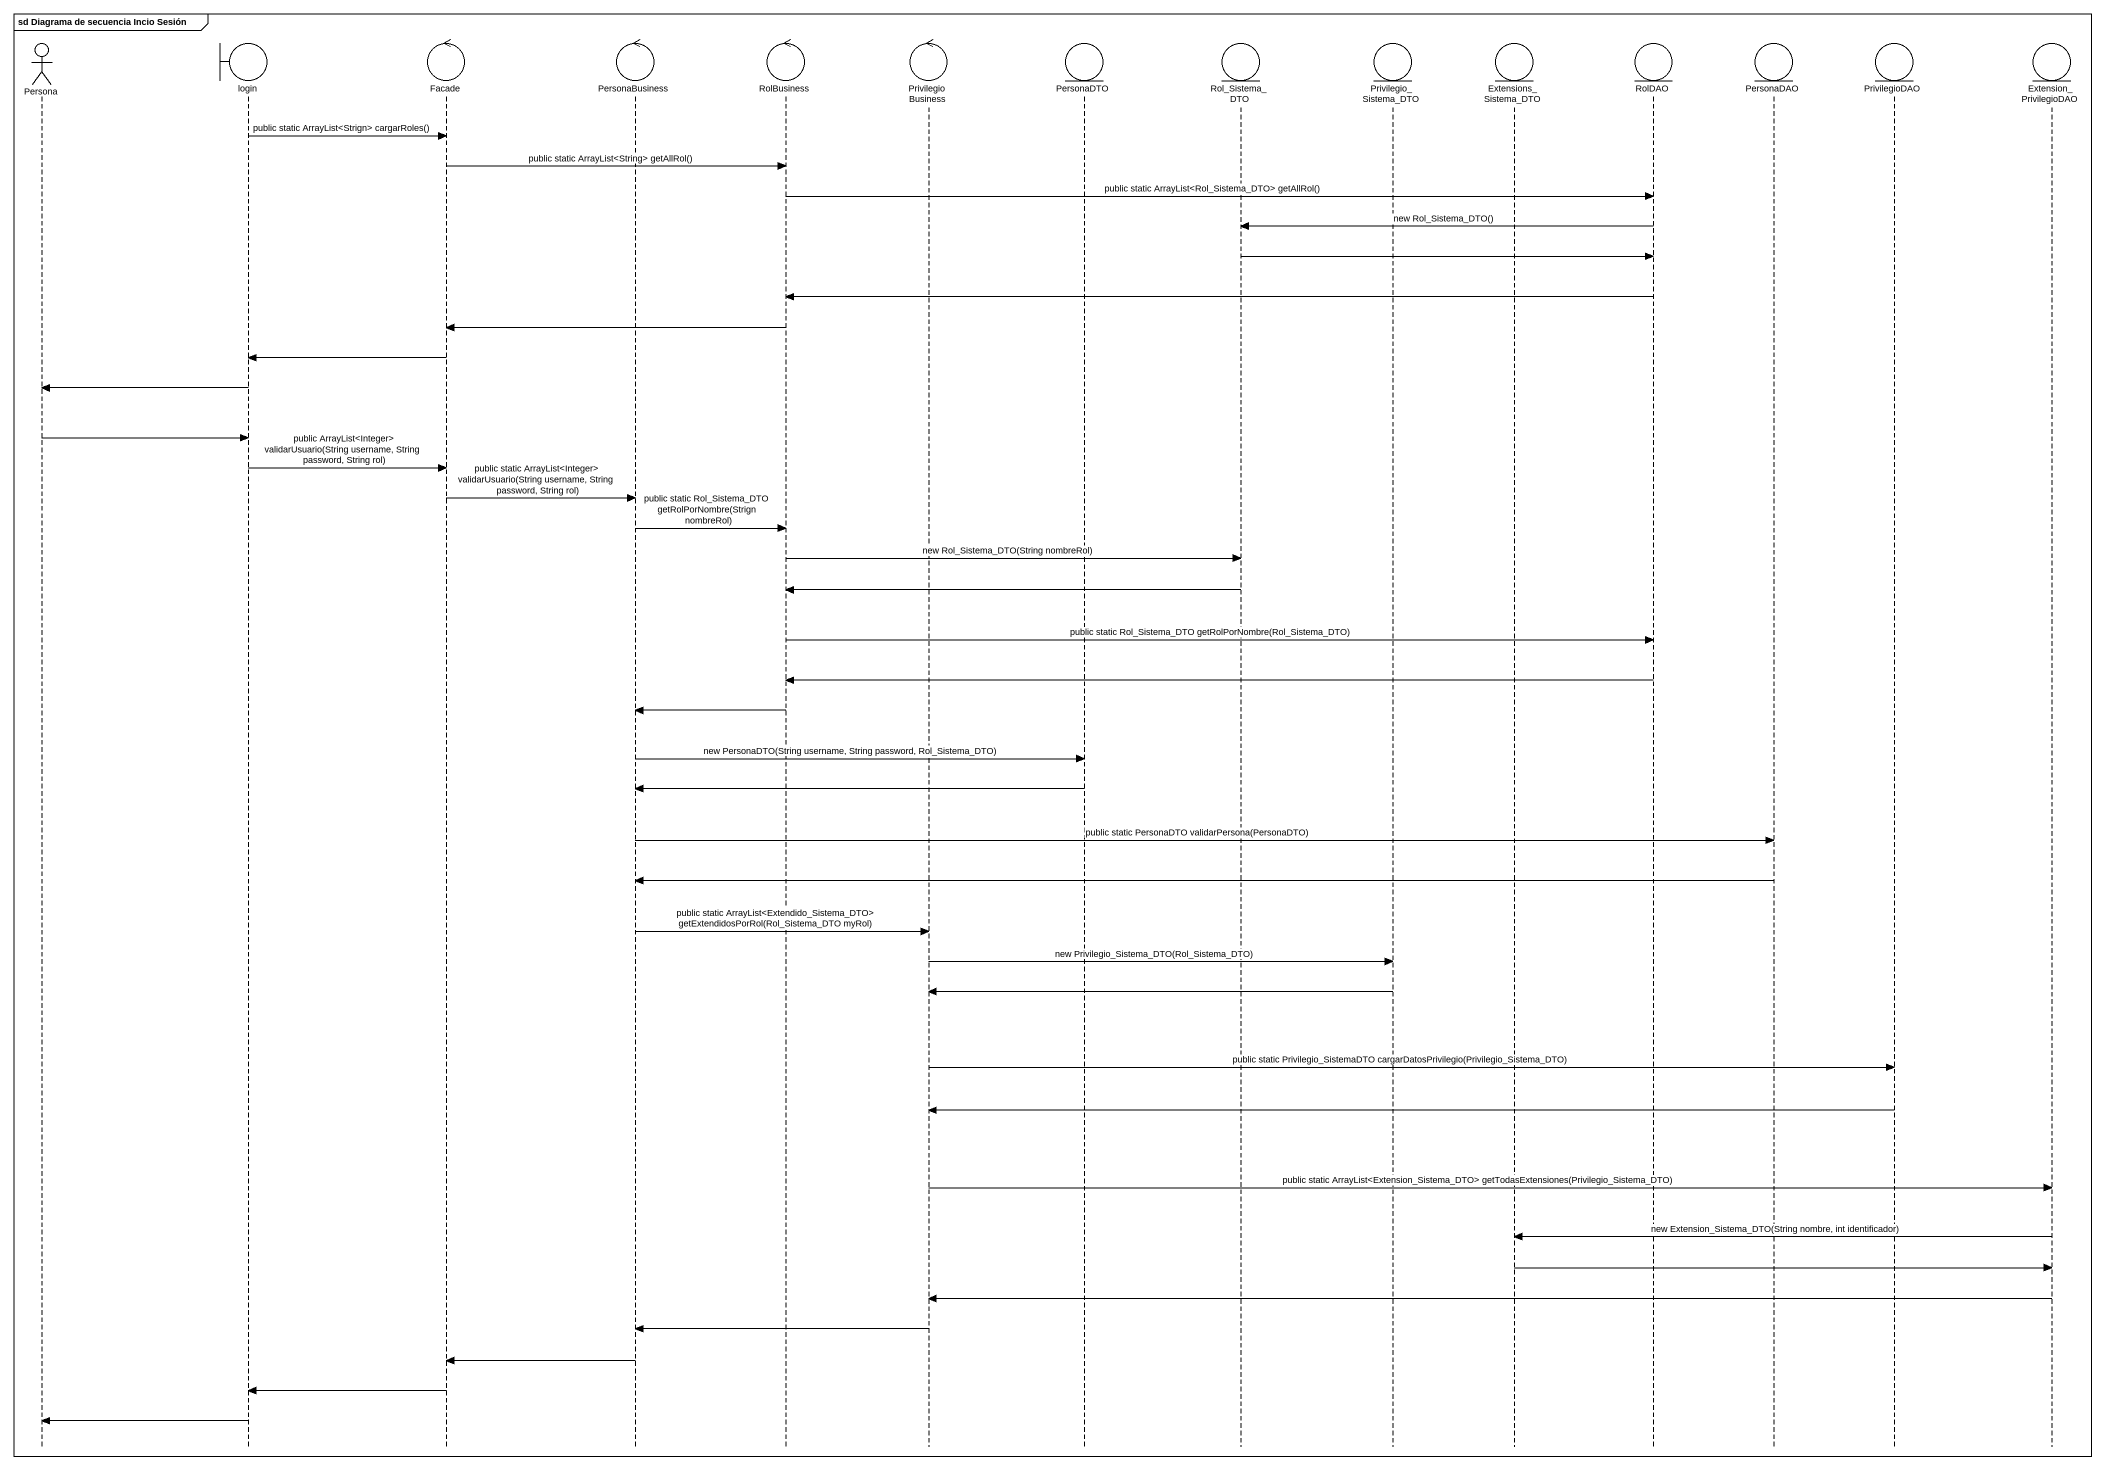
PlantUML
@startuml
mainframe sd Diagrama de secuencia Incio Sesión
hide footbox
actor Persona
boundary login
control Facade
control PersonaBusiness
control RolBusiness
control PrivilegioBusiness
entity PersonaDTO
entity Rol_Sistema_DTO
entity Privilegio_Sistema_DTO
entity Extensions_Sistema_DTO
entity RolDAO
entity PersonaDAO
entity PrivilegioDAO
entity Extension_PrivilegioDAO

login -> Facade : public static ArrayList<Strign> cargarRoles()
Facade -> RolBusiness : public static ArrayList<String> getAllRol()
RolBusiness -> RolDAO : public static ArrayList<Rol_Sistema_DTO> getAllRol()
RolDAO -> Rol_Sistema_DTO : new Rol_Sistema_DTO()
Rol_Sistema_DTO -> RolDAO
RolDAO -> RolBusiness
RolBusiness -> Facade
Facade -> login
login -> Persona
Persona -> login
login -> Facade : public ArrayList<Integer> validarUsuario(String username, String password, String rol)
Facade -> PersonaBusiness : public static ArrayList<Integer> validarUsuario(String username, String password, String rol)
PersonaBusiness -> RolBusiness : public static Rol_Sistema_DTO getRolPorNombre(Strign nombreRol)
RolBusiness -> Rol_Sistema_DTO : new Rol_Sistema_DTO(String nombreRol)
Rol_Sistema_DTO -> RolBusiness
RolBusiness -> RolDAO : public static Rol_Sistema_DTO getRolPorNombre(Rol_Sistema_DTO)
RolDAO -> RolBusiness
RolBusiness -> PersonaBusiness
PersonaBusiness -> PersonaDTO : new PersonaDTO(String username, String password, Rol_Sistema_DTO)
PersonaDTO -> PersonaBusiness
PersonaBusiness -> PersonaDAO : public static PersonaDTO validarPersona(PersonaDTO)
PersonaDAO -> PersonaBusiness
PersonaBusiness -> PrivilegioBusiness : public static ArrayList<Extendido_Sistema_DTO> getExtendidosPorRol(Rol_Sistema_DTO myRol)
PrivilegioBusiness -> Privilegio_Sistema_DTO : new Privilegio_Sistema_DTO(Rol_Sistema_DTO)
Privilegio_Sistema_DTO -> PrivilegioBusiness
PrivilegioBusiness -> PrivilegioDAO : public static Privilegio_SistemaDTO cargarDatosPrivilegio(Privilegio_Sistema_DTO)
PrivilegioDAO -> PrivilegioBusiness
PrivilegioBusiness -> Extension_PrivilegioDAO : public static ArrayList<Extension_Sistema_DTO> getTodasExtensiones(Privilegio_Sistema_DTO)
Extension_PrivilegioDAO -> Extensions_Sistema_DTO : new Extension_Sistema_DTO(String nombre, int identificador)
Extensions_Sistema_DTO -> Extension_PrivilegioDAO
Extension_PrivilegioDAO -> PrivilegioBusiness
PrivilegioBusiness -> PersonaBusiness
PersonaBusiness -> Facade
Facade -> login
login -> Persona
@enduml
